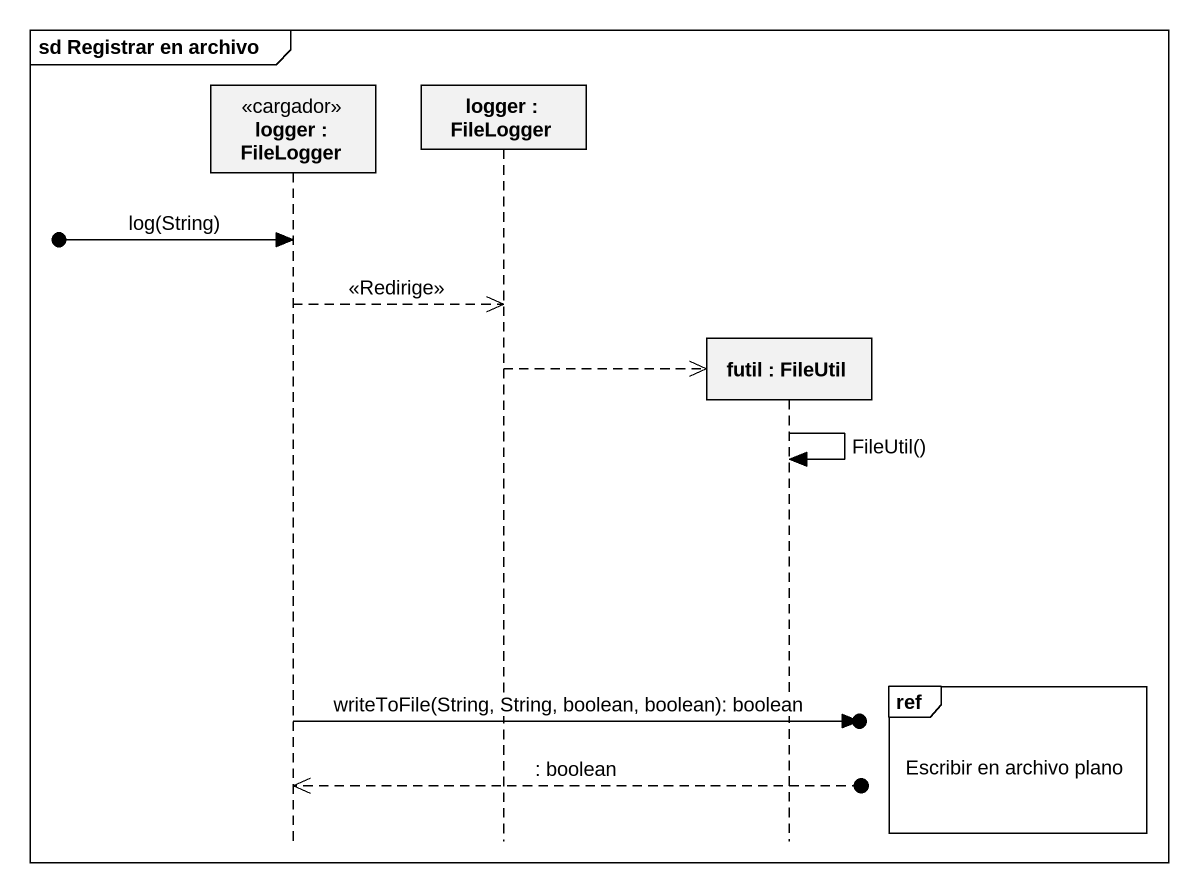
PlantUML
@startuml
mainframe sd Registrar en archivo
hide footbox
participant "logger : FileLogger" as logger <<cargador>>
participant "logger : FileLogger" as logger_2
participant "futil : FileUtil" as futil

[o-> logger : log(String)
logger -->> logger_2 : <<Redirige>>
logger_2 -->> futil **
futil -> futil : FileUtil()
ref over futil : Escribir en archivo plano
logger ->o] : writeToFile(String, String, boolean, boolean): boolean
logger <<--o] : : boolean
@enduml
